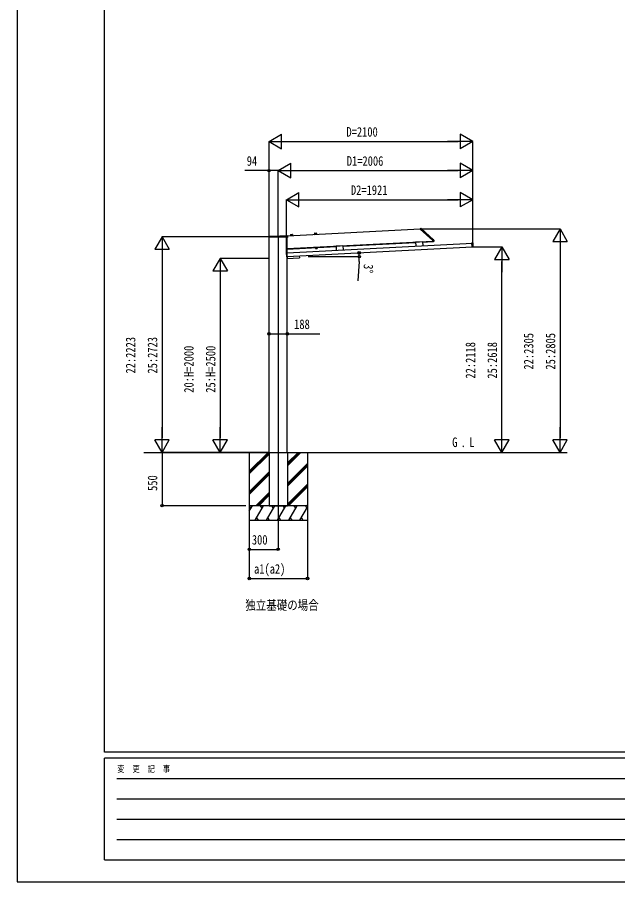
# Model space of a CAD drawing. Units: millimetres, scale not verified. Extents: x -12615 to 12615, y -8910 to 8910.
# Drawn here: x -12615 to -6426, y -8910 to 0 of the extents above; entities that cross this region are included whole.
import ezdxf
from ezdxf.enums import TextEntityAlignment as Align

# ---------------------------------------------------------------- set-up
doc = ezdxf.new("R2010")
doc.units = ezdxf.units.MM
doc.header["$LTSCALE"] = 50
for name, color, linetype in [('0-2_USER1', 3, 'Continuous'), ('0-3_YKK_12', 2, 'Continuous'), ('0-5_YKK_A1', 4, 'Continuous'), ('0-6_YKK_D', 6, 'Continuous'), ('0-7_YKK_ZWAK', 7, 'Continuous')]:
    doc.layers.add(name, color=color, linetype=linetype)
doc.styles.add('ＭＳ ゴシック', font='')
doc.styles.get('ＭＳ ゴシック').set_extended_font_data('MS Gothic')

msp = doc.modelspace()

# ---------------------------------------------------------------- linework, layer by layer
at = {"layer": '0-3_YKK_12'}
msp.add_line((-9926.33, -2259.27), (-9926.33, -5212.25), dxfattribs=at)
at = {"layer": '0-5_YKK_A1'}
for p, q in [((-9829.05, -2252.22), (-8461.28, -2180.54)), ((-9547.74, -2225.57), (-9532.8, -2224.78)), ((-9529.67, -2227.44), (-9528.91, -2234.09)), ((-8461.46, -2177.05), (-8453.86, -2177.12)), ((-8461.44, -2177.52), (-8461.46, -2177.05)), ((-8461.44, -2177.52), (-8461.14, -2183.15)), ((-8460.98, -2183.49), (-8331.49, -2300.08)), ((-8451.22, -2178.15), (-8323.36, -2293.27)), ((-10025.89, -2266.6), (-10025.82, -2258.75)), ((-10025.39, -2266.6), (-10025.89, -2266.6)), ((-9827.92, -2266.6), (-10025.39, -2266.6)), ((-10024.82, -2257.76), (-9829.31, -2257.76)), ((-10020.33, -4484.77), (-10020.33, -2266.6)), ((-9992.58, -2257.69), (-9830.34, -2249.18)), ((-9833.63, -2426.7), (-9833.63, -2266.6)), ((-9832.33, -2426.64), (-9832.33, -2266.6)), ((-9832.33, -2384.58), (-8331.04, -2305.9)), ((-9829.3, -2250.07), (-9828.32, -2258.64)), ((-9828.32, -2258.64), (-9828.32, -2258.67)), ((-9828.32, -2258.67), (-9827.41, -2266.6)), ((-9827.41, -2266.6), (-9827.92, -2266.6)), ((-9801.3, -2248.84), (-9801.31, -2250.37)), ((-9801.31, -2250.37), (-9777.34, -2249.11)), ((-9801.31, -2250.37), (-9777.34, -2249.11)), ((-9801.29, -2250.77), (-9801.31, -2250.37)), ((-9801.29, -2250.77), (-9777.32, -2249.51)), ((-9800.82, -2248.34), (-9778.04, -2247.15)), ((-9800.24, -2241.62), (-9800.3, -2248.31)), ((-9797.4, -2238.65), (-9782.46, -2237.87)), ((-9779.32, -2240.52), (-9778.57, -2247.18)), ((-9777.52, -2247.59), (-9777.34, -2249.11)), ((-9777.32, -2249.51), (-9777.34, -2249.11)), ((-9551.64, -2235.75), (-9551.65, -2237.29)), ((-9551.65, -2237.29), (-9527.69, -2236.03)), ((-9551.65, -2237.29), (-9527.69, -2236.03)), ((-9551.63, -2237.69), (-9551.65, -2237.29)), ((-9551.63, -2237.69), (-9527.67, -2236.43)), ((-9551.17, -2235.26), (-9528.38, -2234.06)), ((-9550.58, -2228.53), (-9550.64, -2235.23)), ((-9527.86, -2234.51), (-9527.69, -2236.03)), ((-9527.67, -2236.43), (-9527.69, -2236.03)), ((-8438.26, -2314.02), (-8509.16, -2317.74)), ((-8438.26, -2314.02), (-8436.19, -2353.47)), ((-8438.13, -2316.52), (-8330.78, -2310.89)), ((-8331.33, -2300.43), (-8331.24, -2302.04)), ((-8331.19, -2302.97), (-8331.24, -2302.04)), ((-8331.19, -2302.97), (-8323.56, -2303.04)), ((-8331.17, -2303.47), (-8331.19, -2302.97)), ((-8331.17, -2303.47), (-8330.78, -2310.89)), ((-8330.78, -2310.89), (-8323.17, -2310.49)), ((-8323.56, -2303.04), (-8322.14, -2303.05)), ((-8322.04, -2296.04), (-8321.72, -2302.12)), ((-8321.72, -2302.12), (-8321.65, -2303.52)), ((-9834.67, -2426.76), (-7922.4, -2326.54)), ((-9832.58, -2466.7), (-7926.99, -2366.84)), ((-9832.07, -2389.57), (-9832.33, -2384.62)), ((-9832.07, -2389.57), (-9329.5, -2363.23)), ((-9524.82, -2376.67), (-9539.81, -2377.46)), ((-9539.81, -2377.46), (-9539.55, -2382.37)), ((-9538.51, -2382.9), (-9539.55, -2382.37)), ((-9539.35, -2377.43), (-9539.44, -2375.84)), ((-9525.53, -2382.22), (-9538.51, -2382.9)), ((-9536.06, -2377.26), (-9535.8, -2382.17)), ((-9528.56, -2376.87), (-9528.31, -2381.78)), ((-9525.53, -2382.22), (-9524.56, -2381.59)), ((-9525.35, -2375.1), (-9525.27, -2376.7)), ((-9524.82, -2376.67), (-9524.56, -2381.59)), ((-9258.73, -2357.02), (-9329.63, -2360.74)), ((-9329.63, -2360.74), (-9327.56, -2400.18)), ((-9258.73, -2357.02), (-9256.66, -2396.47)), ((-9258.6, -2359.52), (-8509.03, -2320.23)), ((-8509.16, -2317.74), (-8507.1, -2357.18)), ((-7934.24, -2327.16), (-7929.08, -2326.89)), ((-7927.96, -2325.45), (-7929.15, -2325.52)), ((-7929.14, -2325.87), (-7929.15, -2325.52)), ((-7929.15, -2325.52), (-7929.15, -2325.52)), ((-7929.11, -2326.36), (-7929.14, -2325.87)), ((-7926.96, -2367.39), (-7929.11, -2326.36)), ((-7927.96, -2325.45), (-7927.96, -2325.45)), ((-7927.36, -2325.31), (-7921.47, -2325)), ((-7926.93, -2367.89), (-7926.96, -2367.39)), ((-7926.93, -2367.89), (-7926.92, -2368.24)), ((-7926.92, -2368.24), (-7925.72, -2368.17)), ((-7926.92, -2368.24), (-7926.92, -2368.24)), ((-7925.72, -2368.17), (-7925.72, -2368.17)), ((-7919.22, -2367.94), (-7925.11, -2368.25)), ((-7920.95, -2325.47), (-7918.75, -2367.42)), ((-9842.91, -2426.2), (-9840.72, -2468.14)), ((-9836.55, -2425.37), (-9842.44, -2425.68)), ((-9840.19, -2468.62), (-9834.3, -2468.31)), ((-9835.94, -2425.45), (-9834.75, -2425.38)), ((-9835.94, -2425.45), (-9835.94, -2425.45)), ((-9834.73, -2425.73), (-9834.75, -2425.38)), ((-9834.75, -2425.38), (-9834.75, -2425.38)), ((-9834.7, -2426.23), (-9834.73, -2425.73)), ((-9832.55, -2467.26), (-9834.7, -2426.23)), ((-9834.19, -2468.28), (-9833.3, -2485.27)), ((-9832.51, -2468.1), (-9833.7, -2468.17)), ((-9833.7, -2468.17), (-9833.7, -2468.17)), ((-9833.63, -4484.77), (-9833.63, -2468.16)), ((-9833.63, -2484.77), (-9833.33, -2484.77)), ((-9832.52, -2467.75), (-9832.55, -2467.26)), ((-9832.52, -2467.75), (-9832.51, -2468.1)), ((-9832.51, -2468.1), (-9832.51, -2468.1)), ((-9832.33, -4484.77), (-9832.33, -2486.21)), ((-9832.25, -2486.21), (-9707.92, -2479.7)), ((-9707.94, -2460.17), (-9706.98, -2478.65)), ((-11310.73, -4484.77), (-6947.95, -4484.77)), ((-10223.17, -4484.77), (-10223.17, -5184.77)), ((-10223.17, -4678.94), (-10028.99, -4484.77)), ((-10223.17, -4495.1), (-10212.84, -4484.77)), ((-10223.17, -4693.09), (-10017.42, -4487.34)), ((-10223.17, -4707.23), (-10017.42, -4501.48)), ((-10017.42, -4484.77), (-10017.42, -5034.77)), ((-10017.42, -4484.77), (-10017.42, -5034.77)), ((-9830.72, -4484.77), (-9830.72, -5034.77)), ((-9830.72, -4484.77), (-9830.72, -5034.77)), ((-9829.42, -4621.85), (-9692.34, -4484.77)), ((-9829.42, -4607.7), (-9706.48, -4484.77)), ((-9829.42, -4593.56), (-9720.62, -4484.77)), ((-9623.17, -4484.77), (-9623.17, -5184.77)), ((-9829.42, -4805.69), (-9623.17, -4599.45)), ((-9829.42, -4819.84), (-9623.17, -4613.59)), ((-9829.42, -4833.98), (-9623.17, -4627.73)), ((-10223.17, -4891.08), (-10017.42, -4685.33)), ((-10223.17, -4905.22), (-10017.42, -4699.47)), ((-10223.17, -4919.36), (-10017.42, -4713.61)), ((-10154.73, -5034.77), (-10017.42, -4897.46)), ((-9829.42, -5017.82), (-9623.17, -4811.58)), ((-9829.42, -5031.97), (-9623.17, -4825.72)), ((-9818.07, -5034.77), (-9623.17, -4839.86)), ((-10140.58, -5034.77), (-10017.42, -4911.6)), ((-10126.44, -5034.77), (-10017.42, -4925.74)), ((-9623.17, -5034.77), (-10223.17, -5034.77)), ((-10223.17, -5089.06), (-10191.82, -5034.77)), ((-10206.82, -5060.75), (-10221.82, -5034.77)), ((-10162.95, -5184.77), (-10076.35, -5034.77)), ((-10091.35, -5060.75), (-10106.35, -5034.77)), ((-10047.48, -5184.77), (-9960.88, -5034.77)), ((-10017.42, -5034.77), (-9830.72, -5034.77)), ((-10017.42, -5034.77), (-9830.72, -5034.77)), ((-9975.88, -5060.75), (-9990.88, -5034.77)), ((-9932.01, -5184.77), (-9845.41, -5034.77)), ((-9860.41, -5060.75), (-9875.41, -5034.77)), ((-9816.54, -5184.77), (-9729.94, -5034.77)), ((-9744.94, -5060.75), (-9759.94, -5034.77)), ((-9701.07, -5184.77), (-9623.17, -5049.83)), ((-9644.47, -5034.77), (-9629.47, -5060.75)), ((-9634.23, -5034.77), (-9623.17, -5023.71)), ((-10147.95, -5158.79), (-10132.95, -5184.77)), ((-10032.48, -5158.79), (-10017.48, -5184.77)), ((-9917.01, -5158.79), (-9902.01, -5184.77)), ((-9801.54, -5158.79), (-9786.54, -5184.77)), ((-9686.07, -5158.79), (-9671.07, -5184.77)), ((-10223.17, -5184.77), (-9623.17, -5184.77))]:
    msp.add_line(p, q, dxfattribs=at)
msp.add_lwpolyline([(-8321.65, -2303.52), (-8321.29, -2310.39), (-8323.17, -2310.49)], dxfattribs=at)
msp.add_lwpolyline([(-9540.97, -2374.31), (-9523.99, -2373.42), (-9523.91, -2375.02), (-9540.88, -2375.91)], close=True, dxfattribs=at)
for centre, radius, start, end in [((-9547.58, -2228.56), 3, 93, 179.5), ((-9532.65, -2227.78), 3, 6.5, 93), ((-8460.64, -2183.12), 0.5, 183, 228), ((-8453.9, -2181.12), 4, 48, 89.5), ((-10024.82, -2258.76), 1, 90, 176.5048), ((-10024.82, -2258.76), 1, 176.5048, 179.5), ((-9995.2, -2207.76), 50, 270, 273.00032), ((-9830.29, -2250.18), 1, 6.5, 93.00032), ((-9829.31, -2258.76), 1, 6.5, 90), ((-9800.8, -2248.84), 0.5, 93, 179.5), ((-9797.24, -2241.65), 3, 93, 179.5), ((-9782.31, -2240.86), 3, 6.5, 93), ((-9778.01, -2247.65), 0.5, 6.5, 93), ((-9551.14, -2235.76), 0.5, 93, 179.5), ((-9528.36, -2234.56), 0.5, 6.5, 93), ((-8331.82, -2300.45), 0.5, 3, 48), ((-8326.04, -2296.24), 4, 3, 48), ((-8322.15, -2303.55), 0.5, 3, 89.5), ((-9537.82, -2379.53), 3.32, 238.61575, 307.38425), ((-9532.67, -2370.16), 12.42, 255.41205, 290.58795), ((-9526.58, -2378.95), 3.32, 238.61575, 307.38425), ((-7927.92, -2322.58), 2.86, 272.73957, 279.49104), ((-7925.4, -2372.44), 4.28, 87.31821, 94.21342), ((-9836.28, -2422.6), 2.86, 266.50896, 273.26043), ((-9833.57, -2472.44), 4.28, 91.78658, 98.68179), ((-9832.3, -2485.21), 1, 183, 273), ((-9707.98, -2478.7), 1, 273, 3)]:
    msp.add_arc(centre, radius, start, end, dxfattribs=at)
for centre, major_axis, ratio, start_param, end_param in [((-7927.96, -2325.42), (0.599, 0.031), 0.061163, 4.712389, 5.0226887), ((-7927.35, -2325.61), (0.016, -0.3), 0.998135, 3.1415927, 3.9550709), ((-7925.13, -2367.95), (0.016, -0.3), 0.998135, 5.4698366, 6.2831853), ((-7921.45, -2325.5), (0.336, 0.373), 0.99628, 5.4996506, 7.06672), ((-7919.25, -2367.44), (0.373, -0.336), 0.99628, 5.4996506, 7.06672), ((-9842.41, -2426.18), (-0.373, 0.336), 0.99628, 5.4996506, 7.06672), ((-9840.22, -2468.12), (-0.336, -0.373), 0.99628, 5.4996506, 7.06672), ((-9836.53, -2425.67), (0.016, -0.3), 0.998135, 2.3281144, 3.1415927), ((-9835.95, -2425.41), (-0.599, -0.031), 0.061163, 1.2604966, 1.5707963), ((-9834.31, -2468.01), (0.016, -0.3), 0.998135, 0, 0.8133487)]:
    msp.add_ellipse(centre, major_axis=major_axis, ratio=ratio, start_param=start_param, end_param=end_param, dxfattribs=at)
at = {"layer": '0-6_YKK_D'}
for p, q in [((-10020.33, -1280.12), (-9890.43, -1205.12)), ((-9890.43, -1355.12), (-9890.43, -1205.12)), ((-7920.33, -1280.12), (-8050.23, -1205.12)), ((-8050.23, -1205.12), (-8050.23, -1355.12)), ((-10020.33, -2250.77), (-10020.33, -1279.12)), ((-10020.33, -1280.12), (-9890.43, -1355.12)), ((-10020.33, -1280.12), (-9760.52, -1280.12)), ((-9870.33, -1280.12), (-8070.33, -1280.12)), ((-7920.33, -1280.12), (-8180.14, -1280.12)), ((-7920.33, -1280.12), (-8050.23, -1355.12)), ((-7920.33, -2365.01), (-7920.33, -1279.12)), ((-9926.33, -1580.12), (-9796.43, -1505.12)), ((-9796.43, -1655.12), (-9796.43, -1505.12)), ((-7920.33, -1580.12), (-8050.23, -1505.12)), ((-8050.23, -1505.12), (-8050.23, -1655.12)), ((-10020.33, -2260.77), (-10020.33, -1579.12)), ((-9926.33, -2258.27), (-9926.33, -1579.12)), ((-9926.33, -2258.27), (-9926.33, -1579.12)), ((-9926.33, -1580.12), (-9796.43, -1655.12)), ((-9926.33, -1580.12), (-9666.52, -1580.12)), ((-9776.33, -1580.12), (-8070.33, -1580.12)), ((-7920.33, -1580.12), (-8180.14, -1580.12)), ((-7920.33, -1580.12), (-8050.23, -1655.12)), ((-7920.33, -2365.01), (-7920.33, -1579.12)), ((-9841.33, -1880.12), (-9711.43, -1805.12)), ((-9711.43, -1955.12), (-9711.43, -1805.12)), ((-7920.33, -1880.12), (-8050.23, -1805.12)), ((-8050.23, -1805.12), (-8050.23, -1955.12)), ((-9841.33, -2426.61), (-9841.33, -1879.12)), ((-9841.33, -1880.12), (-9711.43, -1955.12)), ((-9841.33, -1880.12), (-9581.52, -1880.12)), ((-9691.33, -1880.12), (-8070.33, -1880.12)), ((-7920.33, -1880.12), (-8180.14, -1880.12)), ((-7920.33, -1880.12), (-8050.23, -1955.12)), ((-7920.33, -2365.01), (-7920.33, -1879.12)), ((-8452.29, -2180.12), (-7019.33, -2180.12)), ((-7020.33, -2180.12), (-7095.33, -2310.03)), ((-7020.33, -2180.12), (-6945.33, -2310.03)), ((-7020.33, -2180.12), (-7020.33, -2439.93)), ((-11123.17, -2261.77), (-11198.17, -2391.67)), ((-10021.33, -2261.77), (-11124.17, -2261.77)), ((-11123.17, -2261.77), (-11048.17, -2391.67)), ((-11123.17, -2261.77), (-11123.17, -2521.57)), ((-7095.33, -2310.03), (-6945.33, -2310.03)), ((-11198.17, -2391.67), (-11048.17, -2391.67)), ((-7919.3, -2366.48), (-7619.33, -2366.48)), ((-7620.33, -2366.48), (-7695.33, -2496.39)), ((-7620.33, -2366.48), (-7545.33, -2496.39)), ((-7620.33, -2366.48), (-7620.33, -2626.29)), ((-7020.33, -2330.12), (-7020.33, -4334.77)), ((-11123.17, -2411.77), (-11123.17, -4334.77)), ((-10523.17, -2484.77), (-10598.17, -2614.67)), ((-10021.33, -2484.77), (-10524.17, -2484.77)), ((-10523.17, -2484.77), (-10448.17, -2614.67)), ((-10523.17, -2484.77), (-10523.17, -2744.57)), ((-9616.78, -2466.76), (-9088.7, -2466.76)), ((-9091.45, -2517.73), (-9105.04, -2715.66)), ((-7695.33, -2496.39), (-7545.33, -2496.39)), ((-7620.33, -4334.77), (-7620.33, -2516.48)), ((-10598.17, -2614.67), (-10448.17, -2614.67)), ((-10523.17, -2634.77), (-10523.17, -4334.77)), ((-11123.17, -4484.77), (-11123.17, -4224.96)), ((-10523.17, -4484.77), (-10523.17, -4224.96)), ((-7620.33, -4484.77), (-7620.33, -4224.96)), ((-7020.33, -4484.77), (-7020.33, -4224.96)), ((-11123.17, -4484.77), (-11198.17, -4354.86)), ((-11048.17, -4354.86), (-11198.17, -4354.86)), ((-11123.17, -4484.77), (-11048.17, -4354.86)), ((-10523.17, -4484.77), (-10598.17, -4354.86)), ((-10448.17, -4354.86), (-10598.17, -4354.86)), ((-10523.17, -4484.77), (-10448.17, -4354.86)), ((-7620.33, -4484.77), (-7695.33, -4354.86)), ((-7545.33, -4354.86), (-7695.33, -4354.86)), ((-7620.33, -4484.77), (-7545.33, -4354.86)), ((-7020.33, -4484.77), (-7095.33, -4354.86)), ((-6945.33, -4354.86), (-7095.33, -4354.86)), ((-7020.33, -4484.77), (-6945.33, -4354.86)), ((-10021.33, -4484.77), (-11124.17, -4484.77)), ((-11122.17, -4484.77), (-11121.17, -4484.77)), ((-11122.17, -4484.77), (-11122.17, -5034.77)), ((-10021.33, -4484.77), (-10524.17, -4484.77)), ((-7319.33, -4484.77), (-7019.33, -4484.77)), ((-10257.67, -5034.77), (-11123.17, -5034.77)), ((-10223.17, -5185.77), (-10223.17, -5785.77)), ((-10223.17, -5185.77), (-10223.17, -5485.77)), ((-9926.33, -5213.25), (-9926.33, -5485.77)), ((-9623.17, -5185.77), (-9623.17, -5785.77)), ((-10223.17, -5484.77), (-9926.33, -5484.77)), ((-10223.17, -5784.77), (-9623.17, -5784.77))]:
    msp.add_line(p, q, dxfattribs=at)
for points in [[(-9926.33, -1580.12), (-10020.33, -1580.12), (-10269.73, -1580.12)], [(-10020.33, -3263.09), (-9832.33, -3263.09), (-9496.53, -3263.09)]]:
    msp.add_lwpolyline(points, dxfattribs=at)
for centre in [(-10020.33, -1580.12), (-9090.72, -2427.82), (-9089.7, -2466.76), (-10020.33, -3263.09), (-9832.33, -3263.09), (-11122.17, -5034.77), (-10223.17, -5484.77), (-9926.33, -5484.77), (-10223.17, -5784.77), (-9623.17, -5784.77)]:
    msp.add_circle(centre, 12.75, dxfattribs=at)
for start, end in [(356.07133, 0), (0, 3)]:
    msp.add_arc((-9833.63, -2466.76), 743.93, start, end, dxfattribs=at)
at = {"layer": '0-7_YKK_ZWAK'}
for p, q in [((-11714.94, -7575), (-11714.94, 8325)), ((11685.06, -7575), (-11714.94, -7575)), ((-3914.94, -7635), (-11714.94, -7635)), ((-11714.94, -8685), (-11714.94, -7635)), ((-11587.44, -7845), (-4064.94, -7845)), ((-11587.44, -8055), (-4064.94, -8055)), ((-11587.44, -8265), (-4064.94, -8265)), ((-11587.44, -8475), (-4064.94, -8475)), ((-11714.94, -8685), (-3914.94, -8685))]:
    msp.add_line(p, q, dxfattribs=at)
msp.add_lwpolyline([(-12615, -8910), (12615, -8910), (12615, 8910), (-12615, 8910)], close=True, dxfattribs=at)

# ---------------------------------------------------------------- texts
at = {"layer": '0-2_USER1', "style": 'ＭＳ ゴシック', "width": 0.8}
for s, p in [('G', (-8131.74, -4459.46)), ('L', (-7954.42, -4459.46)), ('.', (-8045.34, -4459.46)), ('独立基礎の場合', (-10264.41, -6137.66))]:
    msp.add_text(s, height=98.97, dxfattribs=at).set_placement(p, align=Align.BOTTOM_LEFT)
at = {"layer": '0-6_YKK_D', "style": 'ＭＳ ゴシック', "width": 0.8}
for s, p in [('D=2100', (-9222.33, -1260.12)), ('94', (-10249.73, -1560.12)), ('D1=2006', (-9218.53, -1560.12)), ('D2=1921', (-9176.03, -1860.12)), ('188', (-9761.33, -3243.09)), ('300', (-10197.15, -5464.77)), ('a1(a2)', (-10175.17, -5764.77))]:
    msp.add_text(s, height=98.97, dxfattribs=at).set_placement(p, align=Align.BOTTOM_LEFT)
for s, rotation, p in [('3°', 266.071, (-9072.86, -2539.05)), ('22:2305', 90, (-7265.33, -3631.25)), ('25:2805', 90, (-7040.33, -3631.25)), ('22:2223', 90, (-11368.17, -3672.07)), ('25:2723', 90, (-11143.17, -3672.07)), ('22:2118', 90, (-7865.33, -3724.43)), ('25:2618', 90, (-7640.33, -3724.43)), ('20:H=2000', 90, (-10768.17, -3869.97)), ('25:H=2500', 90, (-10543.17, -3869.97)), ('550', 90, (-11142.17, -4882.17))]:
    msp.add_text(s, height=98.97, rotation=rotation, dxfattribs=at).set_placement(p, align=Align.BOTTOM_LEFT)
at = {"layer": '0-7_YKK_ZWAK', "style": 'ＭＳ ゴシック', "width": 0.8}
msp.add_text('変  更  記  事', height=65.98, dxfattribs=at).set_placement((-11583.93, -7800), align=Align.BOTTOM_LEFT)

doc.saveas('drawing.dxf')
